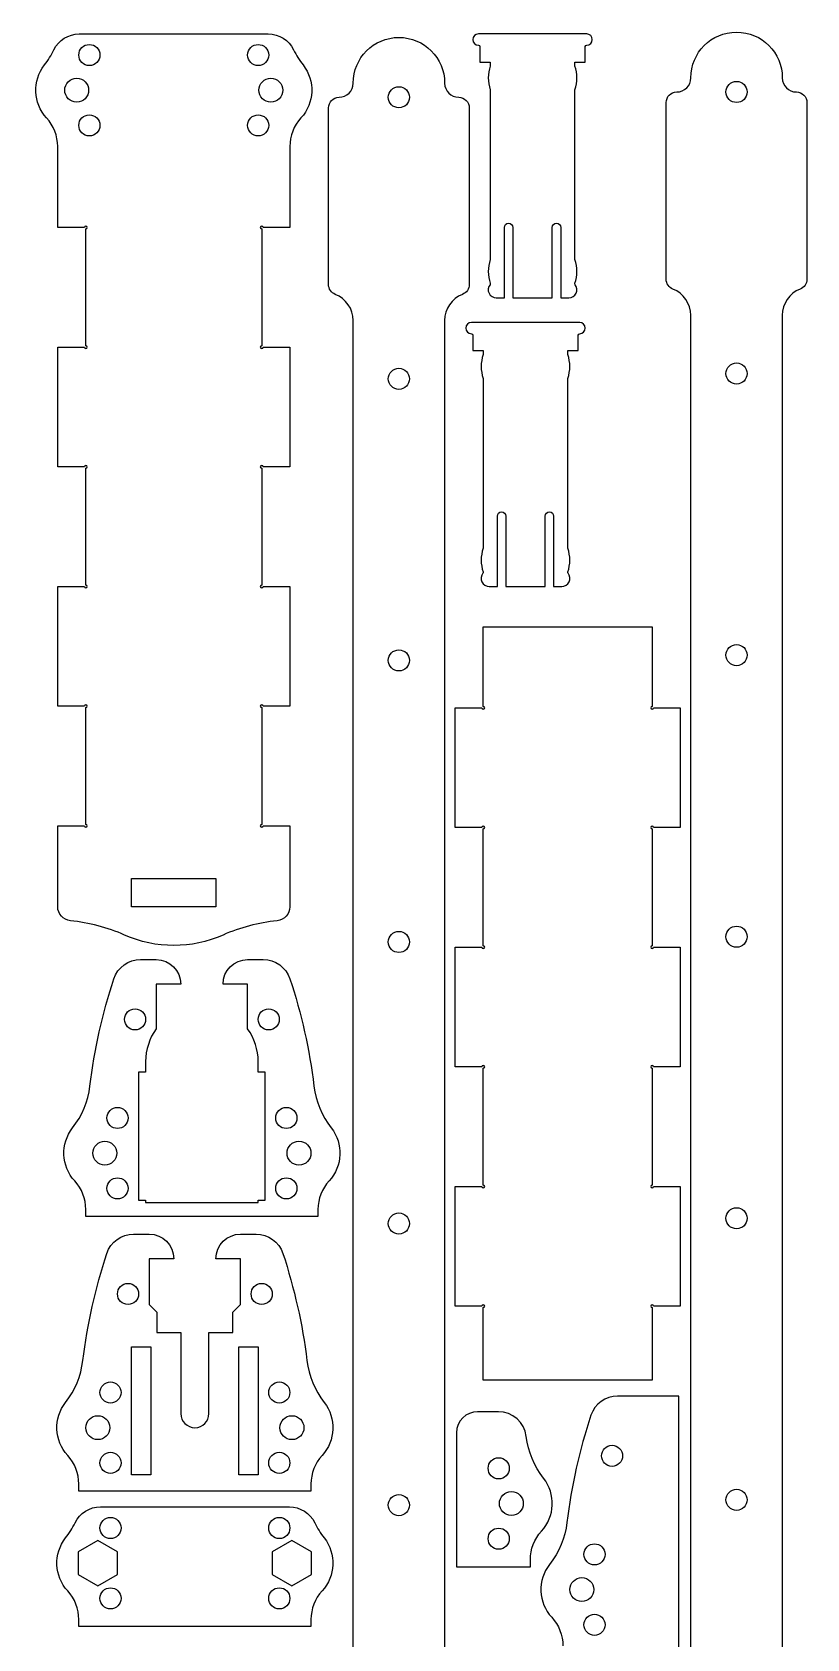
# Model space of a CAD drawing. Header units: millimetres. Extents: x 10 to 130, y 10 to 410.
# Drawn here: x 9.9 to 120, y 181.8 to 410 of the extents above; entities that cross this region are included whole.
import ezdxf

# ---------------------------------------------------------------- set-up
doc = ezdxf.new("R2010")
doc.units = ezdxf.units.MM
doc.layers.add('TechDraw', color=7, linetype='CONTINUOUS')

msp = doc.modelspace()

# ---------------------------------------------------------------- linework, layer by layer
at = {"layer": 'TechDraw', "color": 7}
for p, q in [((16.5633, 409.750001), (43.4367, 409.750001)), ((81, 409.750001), (73.3, 409.750001)), ((88.7, 409.750001), (81, 409.750001)), ((73.5, 407.950001), (73.5, 405.750001)), ((88.5, 405.750001), (88.5, 407.950001)), ((73.5, 405.750001), (75, 405.750001)), ((75, 405.750001), (75, 405.250001)), ((87, 405.250001), (87, 405.750001)), ((87, 405.750001), (88.5, 405.750001)), ((87.01142, 405.183401), (87.01142, 405.183401)), ((55.5, 402.75), (55.5, 402.75)), ((68.5, 402.75), (68.5, 402.75)), ((75, 401.750001), (75, 377.750001)), ((86.99999, 377.750001), (86.99999, 401.750001)), ((87.01141, 401.816601), (87.01141, 401.816601)), ((103.5, 403.5), (103.5, 403.5)), ((116.5, 403.5), (116.5, 403.5)), ((100, 374.897), (100, 400)), ((120, 400), (120, 374.897)), ((52, 374.147), (52, 399.25)), ((72, 399.25), (72, 374.147)), ((13.5, 382.250001), (13.5, 393.750001)), ((46.5, 393.750001), (46.5, 382.250001)), ((17.3, 382.250001), (13.5, 382.250001)), ((17.5, 365.450001), (17.5, 382.050001)), ((42.5, 382.050001), (42.5, 365.450001)), ((46.5, 382.250001), (42.7, 382.250001)), ((77, 372.250001), (77, 382.250001)), ((78.2, 382.250001), (78.2, 372.250001)), ((83.8, 372.250001), (83.8, 382.250001)), ((85, 382.250001), (85, 372.250001)), ((75.85109, 372.250001), (77, 372.250001)), ((78.2, 372.250001), (81, 372.250001)), ((81, 372.250001), (83.8, 372.250001)), ((85, 372.250001), (86.1489, 372.250001)), ((103.5, 177.0633), (103.5, 369.774)), ((116.5, 369.774), (116.5, 177.0633)), ((55.5, 176.3133), (55.5, 369.024)), ((68.5, 369.024), (68.5, 176.3133)), ((80, 368.750001), (72.3, 368.750001)), ((87.7, 368.750001), (80, 368.750001)), ((13.5, 348.250001), (13.5, 365.250001)), ((13.5, 365.250001), (13.7, 365.250001)), ((13.7, 365.250001), (17.3, 365.250001)), ((42.7, 365.250001), (46.3, 365.250001)), ((46.3, 365.250001), (46.5, 365.250001)), ((46.5, 365.250001), (46.5, 348.250001)), ((72.5, 366.950001), (72.5, 364.750001)), ((87.5, 364.750001), (87.5, 366.950001)), ((72.5, 364.750001), (74, 364.750001)), ((74, 364.750001), (74, 364.250001)), ((86, 364.250001), (86, 364.750001)), ((86, 364.750001), (87.5, 364.750001)), ((86.01142, 364.183401), (86.01142, 364.183401)), ((74, 360.750001), (74, 336.750001)), ((85.99999, 336.750001), (85.99999, 360.750001)), ((86.01141, 360.816601), (86.01141, 360.816601)), ((17.3, 348.250001), (13.5, 348.250001)), ((17.5, 331.450001), (17.5, 348.050001)), ((42.5, 348.050001), (42.5, 331.450001)), ((46.5, 348.250001), (42.7, 348.250001)), ((76, 331.250001), (76, 341.250001)), ((77.2, 341.250001), (77.2, 331.250001)), ((82.8, 331.250001), (82.8, 341.250001)), ((84, 341.250001), (84, 331.250001)), ((13.5, 314.25), (13.5, 331.250001)), ((13.5, 331.250001), (13.7, 331.250001)), ((13.7, 331.250001), (17.3, 331.250001)), ((42.7, 331.250001), (46.3, 331.250001)), ((46.3, 331.250001), (46.5, 331.250001)), ((46.5, 331.250001), (46.5, 314.25)), ((74.85109, 331.250001), (76, 331.250001)), ((77.2, 331.250001), (80, 331.250001)), ((80, 331.250001), (82.8, 331.250001)), ((84, 331.250001), (85.1489, 331.250001)), ((74, 314.2), (74, 325.5)), ((74, 325.5), (98, 325.5)), ((98, 325.5), (98, 314.2)), ((17.3, 314.25), (13.5, 314.25)), ((17.5, 297.45), (17.5, 314.05)), ((42.5, 314.05), (42.5, 297.45)), ((46.5, 314.25), (42.7, 314.25)), ((70, 297), (70, 314)), ((70, 314), (70.2, 314)), ((70.2, 314), (73.8, 314)), ((98.2, 314), (101.8, 314)), ((101.8, 314), (102, 314)), ((102, 314), (102, 297)), ((13.5, 285.75), (13.5, 297.25)), ((13.5, 297.25), (13.7, 297.25)), ((13.7, 297.25), (17.3, 297.25)), ((42.7, 297.25), (46.3, 297.25)), ((46.3, 297.25), (46.5, 297.25)), ((46.5, 297.25), (46.5, 285.75)), ((70.2, 297), (70, 297)), ((73.8, 297), (70.2, 297)), ((74, 280.2), (74, 296.8)), ((98, 296.8), (98, 280.2)), ((101.8, 297), (98.2, 297)), ((102, 297), (101.8, 297)), ((24, 285.75), (24, 289.75)), ((24, 289.75), (36, 289.75)), ((36, 289.75), (36, 285.75)), ((36, 285.75), (24, 285.75)), ((70, 263), (70, 280)), ((70, 280), (70.2, 280)), ((70.2, 280), (73.8, 280)), ((98.2, 280), (101.8, 280)), ((101.8, 280), (102, 280)), ((102, 280), (102, 263)), ((25.28735, 278.25), (27.5, 278.25)), ((40.5, 278.25), (42.71265, 278.25)), ((31, 274.75), (27.5, 274.75)), ((27.5, 274.75), (27.5, 268.41369)), ((40.5, 274.75), (37, 274.75)), ((40.5, 268.41369), (40.5, 274.75)), ((26, 263.75), (26, 262.25)), ((42, 262.25), (42, 263.75)), ((70.2, 263), (70, 263)), ((73.8, 263), (70.2, 263)), ((74, 246.2), (74, 262.8)), ((98, 262.8), (98, 246.2)), ((101.8, 263), (98.2, 263)), ((102, 263), (101.8, 263)), ((26, 262.25), (25, 262.25)), ((25, 262.25), (25, 244.05)), ((43, 262.25), (42, 262.25)), ((43, 244.05), (43, 262.25)), ((70, 229), (70, 246)), ((70, 246), (70.2, 246)), ((70.2, 246), (73.8, 246)), ((98.2, 246), (101.8, 246)), ((101.8, 246), (102, 246)), ((102, 246), (102, 229)), ((17.5, 241.75), (17.5, 242.75)), ((25, 244.05), (26, 244.05)), ((26, 244.05), (26, 243.75)), ((26, 243.75), (42, 243.75)), ((42, 243.75), (42, 244.05)), ((42, 244.05), (43, 244.05)), ((50.5, 242.75), (50.5, 241.75)), ((50.5, 241.75), (17.5, 241.75)), ((24.28735, 239.25), (26.5, 239.25)), ((39.5, 239.25), (41.71265, 239.25)), ((30, 235.75), (26.5, 235.75)), ((26.5, 235.75), (26.5, 229.25)), ((39.5, 235.75), (36, 235.75)), ((39.5, 229.25), (39.5, 235.75)), ((26.5, 229.25), (27.6, 228.15)), ((38.4, 228.15), (39.5, 229.25)), ((70.2, 229), (70, 229)), ((73.8, 229), (70.2, 229)), ((74, 218.5), (74, 228.8)), ((98, 228.8), (98, 218.5)), ((101.8, 229), (98.2, 229)), ((102, 229), (101.8, 229)), ((27.6, 228.15), (27.6, 225.25)), ((38.4, 225.25), (38.4, 228.15)), ((27.6, 225.25), (31, 225.25)), ((31, 225.25), (31, 213.75)), ((35, 213.75), (35, 225.25)), ((35, 225.25), (38.4, 225.25)), ((24, 205.05), (24, 223.25)), ((24, 223.25), (26.75, 223.25)), ((26.75, 223.25), (26.75, 205.05)), ((39.25, 205.05), (39.25, 223.25)), ((39.25, 223.25), (42, 223.25)), ((42, 223.25), (42, 205.05)), ((98, 218.5), (74, 218.5)), ((101.80953, 216.25), (93.09688, 216.25)), ((101.80953, 179.75), (101.80953, 216.25)), ((76.141489, 214.0229), (73.19047, 214.0229)), ((70.19047, 211.02293), (70.19047, 191.9771)), ((16.5, 202.75), (16.5, 203.75)), ((26.75, 205.05), (24, 205.05)), ((42, 205.05), (39.25, 205.05)), ((49.5, 203.75), (49.5, 202.75)), ((49.5, 202.75), (16.5, 202.75)), ((19.5633, 200.5), (46.4367, 200.5)), ((19.2, 195.73316), (16.4, 194.11658)), ((16.4, 194.11658), (16.4, 190.88342)), ((22, 194.11658), (19.2, 195.73316)), ((22, 190.88342), (22, 194.11658)), ((46.8, 195.73316), (44, 194.11658)), ((44, 194.11658), (44, 190.88342)), ((49.6, 194.11658), (46.8, 195.73316)), ((49.6, 190.88342), (49.6, 194.11658)), ((70.19047, 191.9771), (80.69047, 191.9771)), ((80.69047, 191.9771), (80.69047, 192.9771)), ((16.4, 190.88342), (19.2, 189.26684)), ((19.2, 189.26684), (22, 190.88342)), ((44, 190.88342), (46.8, 189.26684)), ((46.8, 189.26684), (49.6, 190.88342)), ((16.5, 183.5), (16.5, 184.5)), ((49.5, 183.5), (16.5, 183.5)), ((49.5, 184.5), (49.5, 183.5))]:
    msp.add_line(p, q, dxfattribs=at)
for points in [[(12.964, 407.495201), (13.6327, 408.874301), (15.0306, 409.750001), (16.5633, 409.750001)], [(43.4367, 409.750001), (44.9694, 409.750001), (46.3673, 408.874301), (47.036, 407.495201)], [(55.5, 402.75), (55.49999, 406.34), (58.41014, 409.25), (62, 409.25)], [(62, 409.25), (65.58986, 409.25), (68.50001, 406.34), (68.5, 402.75)], [(73.3, 409.750001), (72.85817, 409.750001), (72.5, 409.391801), (72.5, 408.950001)], [(72.5, 408.950001), (72.5, 408.508201), (72.85817, 408.150001), (73.3, 408.150001)], [(89.5, 408.950001), (89.5, 409.391801), (89.14183, 409.750001), (88.7, 409.750001)], [(88.7, 408.150001), (89.14183, 408.150001), (89.5, 408.508201), (89.5, 408.950001)], [(103.5, 403.5), (103.49999, 407.09), (106.41014, 410), (110, 410)], [(110, 410), (113.58986, 410), (116.50001, 407.09), (116.5, 403.5)], [(11.6171, 405.335901), (12.1414, 406.005901), (12.5929, 406.729701), (12.964, 407.495201)], [(16.5, 406.750001), (16.5, 407.578401), (17.1716, 408.250001), (18, 408.250001)], [(18, 405.250001), (17.1716, 405.250001), (16.5, 405.921601), (16.5, 406.750001)], [(18, 408.250001), (18.8284, 408.250001), (19.5, 407.578401), (19.5, 406.750001)], [(19.5, 406.750001), (19.5, 405.921601), (18.8284, 405.250001), (18, 405.250001)], [(40.5, 406.750001), (40.5, 407.578401), (41.1716, 408.250001), (42, 408.250001)], [(42, 405.250001), (41.1716, 405.250001), (40.5, 405.921601), (40.5, 406.750001)], [(42, 408.250001), (42.8284, 408.250001), (43.5, 407.578401), (43.5, 406.750001)], [(43.5, 406.750001), (43.5, 405.921601), (42.8284, 405.250001), (42, 405.250001)], [(47.036, 407.495201), (47.4071, 406.729701), (47.8586, 406.005901), (48.3829, 405.335901)], [(73.3, 408.150001), (73.41046, 408.150001), (73.5, 408.060501), (73.5, 407.950001)], [(88.5, 407.950001), (88.5, 408.060501), (88.58954, 408.150001), (88.7, 408.150001)], [(11.9166, 397.811201), (9.9885, 399.908101), (9.8617, 403.092501), (11.6171, 405.335901)], [(48.3829, 405.335901), (50.1383, 403.092501), (50.0115, 399.908101), (48.0834, 397.811201)], [(74.98858, 405.183401), (74.60381, 404.094101), (74.60381, 402.905901), (74.98858, 401.816601)], [(75, 405.250001), (75, 405.227301), (74.99614, 405.204801), (74.98858, 405.183401)], [(87.01142, 405.183401), (87.00386, 405.204801), (87, 405.227301), (87, 405.250001)], [(87.01141, 401.816601), (87.39619, 402.905901), (87.39619, 404.094101), (87.01142, 405.183401)], [(14.5, 401.750001), (14.5, 402.688901), (15.2611, 403.450001), (16.2, 403.450001)], [(16.2, 400.050001), (15.2611, 400.050001), (14.5, 400.811101), (14.5, 401.750001)], [(16.2, 403.450001), (17.1389, 403.450001), (17.9, 402.688901), (17.9, 401.750001)], [(17.9, 401.750001), (17.9, 400.811101), (17.1389, 400.050001), (16.2, 400.050001)], [(42.1, 401.750001), (42.1, 402.688901), (42.8611, 403.450001), (43.8, 403.450001)], [(43.8, 400.050001), (42.8611, 400.050001), (42.1, 400.811101), (42.1, 401.750001)], [(43.8, 403.450001), (44.7389, 403.450001), (45.5, 402.688901), (45.5, 401.750001)], [(45.5, 401.750001), (45.5, 400.811101), (44.7389, 400.050001), (43.8, 400.050001)], [(53.5, 400.75), (54.60457, 400.75), (55.5, 401.645), (55.5, 402.75)], [(60.5, 400.75), (60.5, 401.578), (61.171573, 402.25), (62, 402.25)], [(62, 402.25), (62.828427, 402.25), (63.5, 401.578), (63.5, 400.75)], [(68.5, 402.75), (68.5, 401.645), (69.39543, 400.75), (70.5, 400.75)], [(74.98858, 401.816601), (74.99614, 401.795201), (75, 401.772701), (75, 401.750001)], [(86.99999, 401.750001), (86.99999, 401.772701), (87.00385, 401.795201), (87.01141, 401.816601)], [(101.5, 401.5), (102.60457, 401.5), (103.5, 402.395), (103.5, 403.5)], [(108.5, 401.5), (108.5, 402.328), (109.17157, 403), (110, 403)], [(110, 403), (110.82843, 403), (111.5, 402.328), (111.5, 401.5)], [(116.5, 403.5), (116.5, 402.395), (117.39543, 401.5), (118.5, 401.5)], [(52, 399.25), (52, 400.078), (52.67157, 400.75), (53.5, 400.75)], [(62, 399.25), (61.171573, 399.25), (60.5, 399.922), (60.5, 400.75)], [(63.5, 400.75), (63.5, 399.922), (62.828427, 399.25), (62, 399.25)], [(70.5, 400.75), (71.32843, 400.75), (72, 400.078), (72, 399.25)], [(100, 400), (100, 400.828), (100.67157, 401.5), (101.5, 401.5)], [(110, 400), (109.17157, 400), (108.5, 400.672), (108.5, 401.5)], [(111.5, 401.5), (111.5, 400.672), (110.82843, 400), (110, 400)], [(118.5, 401.5), (119.32843, 401.5), (120, 400.828), (120, 400)], [(13.5, 393.750001), (13.5, 395.254401), (12.9349, 396.703901), (11.9166, 397.811201)], [(16.5, 396.750001), (16.5, 397.578401), (17.1716, 398.250001), (18, 398.250001)], [(18, 398.250001), (18.8284, 398.250001), (19.5, 397.578401), (19.5, 396.750001)], [(40.5, 396.750001), (40.5, 397.578401), (41.1716, 398.250001), (42, 398.250001)], [(42, 398.250001), (42.8284, 398.250001), (43.5, 397.578401), (43.5, 396.750001)], [(48.0834, 397.811201), (47.0651, 396.703901), (46.5, 395.254401), (46.5, 393.750001)], [(18, 395.250001), (17.1716, 395.250001), (16.5, 395.921601), (16.5, 396.750001)], [(19.5, 396.750001), (19.5, 395.921601), (18.8284, 395.250001), (18, 395.250001)], [(42, 395.250001), (41.1716, 395.250001), (40.5, 395.921601), (40.5, 396.750001)], [(43.5, 396.750001), (43.5, 395.921601), (42.8284, 395.250001), (42, 395.250001)], [(17.5, 382.450001), (17.3895, 382.450001), (17.3, 382.360501), (17.3, 382.250001)], [(17.7, 382.250001), (17.7, 382.360501), (17.6105, 382.450001), (17.5, 382.450001)], [(17.5, 382.050001), (17.6105, 382.050001), (17.7, 382.139501), (17.7, 382.250001)], [(42.5, 382.450001), (42.3895, 382.450001), (42.3, 382.360501), (42.3, 382.250001)], [(42.3, 382.250001), (42.3, 382.139501), (42.3895, 382.050001), (42.5, 382.050001)], [(42.7, 382.250001), (42.7, 382.360501), (42.6105, 382.450001), (42.5, 382.450001)], [(77, 382.250001), (77, 382.581371), (77.26863, 382.850001), (77.6, 382.850001)], [(77.6, 382.850001), (77.93137, 382.850001), (78.2, 382.581371), (78.2, 382.250001)], [(83.8, 382.250001), (83.8, 382.581371), (84.06863, 382.850001), (84.4, 382.850001)], [(84.4, 382.850001), (84.73137, 382.850001), (85, 382.581371), (85, 382.250001)], [(74.98858, 377.683401), (74.60381, 376.594101), (74.60381, 375.405901), (74.98858, 374.316601)], [(75, 377.750001), (75, 377.727301), (74.99614, 377.704801), (74.98858, 377.683401)], [(87.01141, 377.683401), (87.00385, 377.704801), (86.99999, 377.727301), (86.99999, 377.750001)], [(87.01141, 374.316601), (87.39618, 375.405901), (87.39618, 376.594101), (87.01141, 377.683401)], [(100.95455, 373.5), (100.37893, 373.725), (100, 374.279), (100, 374.897)], [(120, 374.897), (120, 374.279), (119.62107, 373.725), (119.04545, 373.5)], [(52.95455, 372.75), (52.37893, 372.975), (52, 373.529), (52, 374.147)], [(55.5, 369.024), (55.5, 370.672), (54.48953, 372.151), (52.95455, 372.75)], [(71.04545, 372.75), (69.51047, 372.151), (68.5, 370.672), (68.5, 369.024)], [(72, 374.147), (72, 373.529), (71.62107, 372.975), (71.04545, 372.75)], [(74.95559, 374.124301), (74.67696, 373.779401), (74.62128, 373.305001), (74.81245, 372.904901)], [(74.81245, 372.904901), (75.00362, 372.504701), (75.40764, 372.250001), (75.85109, 372.250001)], [(75, 374.250001), (75, 374.204301), (74.98433, 374.159901), (74.95559, 374.124301)], [(74.98858, 374.316601), (74.99614, 374.295201), (75, 374.272701), (75, 374.250001)], [(86.1489, 372.250001), (86.59235, 372.250001), (86.99637, 372.504701), (87.18754, 372.904901)], [(86.99999, 374.250001), (86.99999, 374.272701), (87.00385, 374.295201), (87.01141, 374.316601)], [(87.0444, 374.124301), (87.01566, 374.159901), (86.99999, 374.204301), (86.99999, 374.250001)], [(87.18754, 372.904901), (87.37871, 373.305001), (87.32303, 373.779401), (87.0444, 374.124301)], [(103.5, 369.774), (103.5, 371.422), (102.48953, 372.901), (100.95455, 373.5)], [(119.04545, 373.5), (117.51047, 372.901), (116.5, 371.422), (116.5, 369.774)], [(72.3, 368.750001), (71.85817, 368.750001), (71.5, 368.391801), (71.5, 367.950001)], [(71.5, 367.950001), (71.5, 367.508201), (71.85817, 367.150001), (72.3, 367.150001)], [(88.5, 367.950001), (88.5, 368.391801), (88.14183, 368.750001), (87.7, 368.750001)], [(87.7, 367.150001), (88.14183, 367.150001), (88.5, 367.508201), (88.5, 367.950001)], [(17.3, 365.250001), (17.3, 365.139501), (17.3895, 365.050001), (17.5, 365.050001)], [(17.7, 365.250001), (17.7, 365.360501), (17.6105, 365.450001), (17.5, 365.450001)], [(17.5, 365.050001), (17.6105, 365.050001), (17.7, 365.139501), (17.7, 365.250001)], [(42.5, 365.450001), (42.3895, 365.450001), (42.3, 365.360501), (42.3, 365.250001)], [(42.3, 365.250001), (42.3, 365.139501), (42.3895, 365.050001), (42.5, 365.050001)], [(42.5, 365.050001), (42.6105, 365.050001), (42.7, 365.139501), (42.7, 365.250001)], [(72.3, 367.150001), (72.41046, 367.150001), (72.5, 367.060501), (72.5, 366.950001)], [(87.5, 366.950001), (87.5, 367.060501), (87.58954, 367.150001), (87.7, 367.150001)], [(73.98858, 364.183401), (73.60381, 363.094101), (73.60381, 361.905901), (73.98858, 360.816601)], [(74, 364.250001), (74, 364.227301), (73.99614, 364.204801), (73.98858, 364.183401)], [(86.01142, 364.183401), (86.00386, 364.204801), (86, 364.227301), (86, 364.250001)], [(86.01141, 360.816601), (86.39619, 361.905901), (86.39619, 363.094101), (86.01142, 364.183401)], [(108.5, 361.5), (108.5, 362.328), (109.17157, 363), (110, 363)], [(110, 363), (110.82843, 363), (111.5, 362.328), (111.5, 361.5)], [(60.5, 360.75), (60.5, 361.578), (61.171573, 362.25), (62, 362.25)], [(62, 359.25), (61.171573, 359.25), (60.5, 359.922), (60.5, 360.75)], [(62, 362.25), (62.828427, 362.25), (63.5, 361.578), (63.5, 360.75)], [(63.5, 360.75), (63.5, 359.922), (62.828427, 359.25), (62, 359.25)], [(73.98858, 360.816601), (73.99614, 360.795201), (74, 360.772701), (74, 360.750001)], [(85.99999, 360.750001), (85.99999, 360.772701), (86.00385, 360.795201), (86.01141, 360.816601)], [(110, 360), (109.17157, 360), (108.5, 360.672), (108.5, 361.5)], [(111.5, 361.5), (111.5, 360.672), (110.82843, 360), (110, 360)], [(17.5, 348.450001), (17.3895, 348.450001), (17.3, 348.360461), (17.3, 348.250001)], [(17.7, 348.250001), (17.7, 348.360461), (17.6105, 348.450001), (17.5, 348.450001)], [(17.5, 348.050001), (17.6105, 348.050001), (17.7, 348.139541), (17.7, 348.250001)], [(42.5, 348.450001), (42.3895, 348.450001), (42.3, 348.360461), (42.3, 348.250001)], [(42.3, 348.250001), (42.3, 348.139541), (42.3895, 348.050001), (42.5, 348.050001)], [(42.7, 348.250001), (42.7, 348.360461), (42.6105, 348.450001), (42.5, 348.450001)], [(76, 341.250001), (76, 341.581371), (76.26863, 341.850001), (76.6, 341.850001)], [(76.6, 341.850001), (76.93137, 341.850001), (77.2, 341.581371), (77.2, 341.250001)], [(82.8, 341.250001), (82.8, 341.581371), (83.06863, 341.850001), (83.4, 341.850001)], [(83.4, 341.850001), (83.73137, 341.850001), (84, 341.581371), (84, 341.250001)], [(73.98858, 336.683401), (73.60381, 335.594101), (73.60381, 334.405901), (73.98858, 333.316601)], [(74, 336.750001), (74, 336.727301), (73.99614, 336.704801), (73.98858, 336.683401)], [(86.01141, 336.683401), (86.00385, 336.704801), (85.99999, 336.727301), (85.99999, 336.750001)], [(86.01141, 333.316601), (86.39618, 334.405901), (86.39618, 335.594101), (86.01141, 336.683401)], [(74, 333.250001), (74, 333.204301), (73.98433, 333.159901), (73.95559, 333.124301)], [(73.98858, 333.316601), (73.99614, 333.295201), (74, 333.272701), (74, 333.250001)], [(85.99999, 333.250001), (85.99999, 333.272701), (86.00385, 333.295201), (86.01141, 333.316601)], [(86.0444, 333.124301), (86.01566, 333.159901), (85.99999, 333.204301), (85.99999, 333.250001)], [(17.3, 331.250001), (17.3, 331.139501), (17.3895, 331.050001), (17.5, 331.050001)], [(17.7, 331.250001), (17.7, 331.360501), (17.6105, 331.450001), (17.5, 331.450001)], [(17.5, 331.050001), (17.6105, 331.050001), (17.7, 331.139501), (17.7, 331.250001)], [(42.5, 331.450001), (42.3895, 331.450001), (42.3, 331.360501), (42.3, 331.250001)], [(42.3, 331.250001), (42.3, 331.139501), (42.3895, 331.050001), (42.5, 331.050001)], [(42.5, 331.050001), (42.6105, 331.050001), (42.7, 331.139501), (42.7, 331.250001)], [(73.95559, 333.124301), (73.67696, 332.779401), (73.62128, 332.305001), (73.81245, 331.904901)], [(73.81245, 331.904901), (74.00362, 331.504701), (74.40764, 331.250001), (74.85109, 331.250001)], [(85.1489, 331.250001), (85.59235, 331.250001), (85.99637, 331.504701), (86.18754, 331.904901)], [(86.18754, 331.904901), (86.37871, 332.305001), (86.32303, 332.779401), (86.0444, 333.124301)], [(60.5, 320.75), (60.5, 321.578), (61.171573, 322.25), (62, 322.25)], [(62, 322.25), (62.828427, 322.25), (63.5, 321.578), (63.5, 320.75)], [(108.5, 321.5), (108.5, 322.328), (109.17157, 323), (110, 323)], [(110, 323), (110.82843, 323), (111.5, 322.328), (111.5, 321.5)], [(62, 319.25), (61.171573, 319.25), (60.5, 319.922), (60.5, 320.75)], [(63.5, 320.75), (63.5, 319.922), (62.828427, 319.25), (62, 319.25)], [(110, 320), (109.17157, 320), (108.5, 320.672), (108.5, 321.5)], [(111.5, 321.5), (111.5, 320.672), (110.82843, 320), (110, 320)], [(17.5, 314.45), (17.3895, 314.45), (17.3, 314.3605), (17.3, 314.25)], [(17.7, 314.25), (17.7, 314.3605), (17.6105, 314.45), (17.5, 314.45)], [(17.5, 314.05), (17.6105, 314.05), (17.7, 314.1395), (17.7, 314.25)], [(42.5, 314.45), (42.3895, 314.45), (42.3, 314.3605), (42.3, 314.25)], [(42.3, 314.25), (42.3, 314.1395), (42.3895, 314.05), (42.5, 314.05)], [(42.7, 314.25), (42.7, 314.3605), (42.6105, 314.45), (42.5, 314.45)], [(73.8, 314), (73.8, 313.8895), (73.8895, 313.8), (74, 313.8)], [(74.2, 314), (74.2, 314.1105), (74.1105, 314.2), (74, 314.2)], [(74, 313.8), (74.1105, 313.8), (74.2, 313.8895), (74.2, 314)], [(98, 314.2), (97.8895, 314.2), (97.8, 314.1105), (97.8, 314)], [(97.8, 314), (97.8, 313.8895), (97.8895, 313.8), (98, 313.8)], [(98, 313.8), (98.1105, 313.8), (98.2, 313.8895), (98.2, 314)], [(17.3, 297.25), (17.3, 297.1395), (17.3895, 297.05), (17.5, 297.05)], [(17.7, 297.25), (17.7, 297.3605), (17.6105, 297.45), (17.5, 297.45)], [(17.5, 297.05), (17.6105, 297.05), (17.7, 297.1395), (17.7, 297.25)], [(42.5, 297.45), (42.3895, 297.45), (42.3, 297.3605), (42.3, 297.25)], [(42.3, 297.25), (42.3, 297.1395), (42.3895, 297.05), (42.5, 297.05)], [(42.5, 297.05), (42.6105, 297.05), (42.7, 297.1395), (42.7, 297.25)], [(74, 297.2), (73.8895, 297.2), (73.8, 297.1105), (73.8, 297)], [(74.2, 297), (74.2, 297.1105), (74.1105, 297.2), (74, 297.2)], [(74, 296.8), (74.1105, 296.8), (74.2, 296.8895), (74.2, 297)], [(98, 297.2), (97.8895, 297.2), (97.8, 297.1105), (97.8, 297)], [(97.8, 297), (97.8, 296.8895), (97.8895, 296.8), (98, 296.8)], [(98.2, 297), (98.2, 297.1105), (98.1105, 297.2), (98, 297.2)], [(15.3048, 283.7595), (14.2808, 283.86), (13.5, 284.721), (13.5, 285.75)], [(46.5, 285.75), (46.5, 284.721), (45.7192, 283.86), (44.6952, 283.7595)], [(23, 281.7325), (20.55963, 282.8147), (17.9617, 283.499), (15.3048, 283.7595)], [(44.6952, 283.7595), (42.0383, 283.499), (39.44037, 282.8147), (37, 281.7325)], [(37, 281.7325), (32.54265, 279.7558), (27.45735, 279.7558), (23, 281.7325)], [(60.5, 280.75), (60.5, 281.5784), (61.171573, 282.25), (62, 282.25)], [(62, 279.25), (61.171573, 279.25), (60.5, 279.9216), (60.5, 280.75)], [(62, 282.25), (62.828427, 282.25), (63.5, 281.5784), (63.5, 280.75)], [(63.5, 280.75), (63.5, 279.9216), (62.828427, 279.25), (62, 279.25)], [(108.5, 281.5), (108.5, 282.3284), (109.17157, 283), (110, 283)], [(110, 280), (109.17157, 280), (108.5, 280.6716), (108.5, 281.5)], [(110, 283), (110.82843, 283), (111.5, 282.3284), (111.5, 281.5)], [(111.5, 281.5), (111.5, 280.6716), (110.82843, 280), (110, 280)], [(73.8, 280), (73.8, 279.88954), (73.8895, 279.8), (74, 279.8)], [(74.2, 280), (74.2, 280.11046), (74.1105, 280.2), (74, 280.2)], [(74, 279.8), (74.1105, 279.8), (74.2, 279.88954), (74.2, 280)], [(98, 280.2), (97.8895, 280.2), (97.8, 280.11046), (97.8, 280)], [(97.8, 280), (97.8, 279.88954), (97.8895, 279.8), (98, 279.8)], [(98, 279.8), (98.1105, 279.8), (98.2, 279.88954), (98.2, 280)], [(21.4899, 275.5067), (22.0318, 277.1443), (23.5624, 278.25), (25.28735, 278.25)], [(27.5, 278.25), (29.433, 278.25), (31, 276.683), (31, 274.75)], [(37, 274.75), (37, 276.683), (38.567, 278.25), (40.5, 278.25)], [(42.71265, 278.25), (44.4376, 278.25), (45.9682, 277.1443), (46.5101, 275.5067)], [(18.0783, 260.27957), (18.7089, 265.45564), (19.8517, 270.5563), (21.4899, 275.5067)], [(46.5101, 275.5067), (48.1483, 270.5563), (49.2911, 265.45564), (49.9217, 260.27957)], [(23, 269.75), (23, 270.5784), (23.6716, 271.25), (24.5, 271.25)], [(24.5, 268.25), (23.6716, 268.25), (23, 268.92157), (23, 269.75)], [(24.5, 271.25), (25.32843, 271.25), (26, 270.5784), (26, 269.75)], [(26, 269.75), (26, 268.92157), (25.32843, 268.25), (24.5, 268.25)], [(42, 269.75), (42, 270.5784), (42.67157, 271.25), (43.5, 271.25)], [(43.5, 268.25), (42.67157, 268.25), (42, 268.92157), (42, 269.75)], [(43.5, 271.25), (44.3284, 271.25), (45, 270.5784), (45, 269.75)], [(45, 269.75), (45, 268.92157), (44.3284, 268.25), (43.5, 268.25)], [(27.5, 268.41369), (26.52461, 267.05424), (26, 265.42317), (26, 263.75)], [(42, 263.75), (42, 265.42317), (41.47539, 267.05424), (40.5, 268.41369)], [(74, 263.2), (73.8895, 263.2), (73.8, 263.11046), (73.8, 263)], [(74.2, 263), (74.2, 263.11046), (74.1105, 263.2), (74, 263.2)], [(74, 262.8), (74.1105, 262.8), (74.2, 262.88954), (74.2, 263)], [(98, 263.2), (97.8895, 263.2), (97.8, 263.11046), (97.8, 263)], [(97.8, 263), (97.8, 262.88954), (97.8895, 262.8), (98, 262.8)], [(98.2, 263), (98.2, 263.11046), (98.1105, 263.2), (98, 263.2)], [(15.6171, 254.33591), (16.9632, 256.0562), (17.8142, 258.11127), (18.0783, 260.27957)], [(49.9217, 260.27957), (50.1858, 258.11127), (51.0368, 256.0562), (52.3829, 254.33591)], [(20.5, 255.75), (20.5, 256.57843), (21.1716, 257.25), (22, 257.25)], [(22, 254.25), (21.1716, 254.25), (20.5, 254.92157), (20.5, 255.75)], [(22, 257.25), (22.8284, 257.25), (23.5, 256.57843), (23.5, 255.75)], [(23.5, 255.75), (23.5, 254.92157), (22.8284, 254.25), (22, 254.25)], [(44.5, 255.75), (44.5, 256.57843), (45.1716, 257.25), (46, 257.25)], [(46, 254.25), (45.1716, 254.25), (44.5, 254.92157), (44.5, 255.75)], [(46, 257.25), (46.8284, 257.25), (47.5, 256.57843), (47.5, 255.75)], [(47.5, 255.75), (47.5, 254.92157), (46.8284, 254.25), (46, 254.25)], [(15.9166, 246.8112), (13.9885, 248.9081), (13.8617, 252.09249), (15.6171, 254.33591)], [(52.3829, 254.33591), (54.1383, 252.09249), (54.0115, 248.9081), (52.0834, 246.8112)], [(18.5, 250.75), (18.5, 251.68888), (19.2611, 252.45), (20.2, 252.45)], [(20.2, 252.45), (21.1389, 252.45), (21.9, 251.68888), (21.9, 250.75)], [(46.1, 250.75), (46.1, 251.68888), (46.8611, 252.45), (47.8, 252.45)], [(47.8, 252.45), (48.7389, 252.45), (49.5, 251.68888), (49.5, 250.75)], [(20.2, 249.05), (19.2611, 249.05), (18.5, 249.8111), (18.5, 250.75)], [(21.9, 250.75), (21.9, 249.8111), (21.1389, 249.05), (20.2, 249.05)], [(47.8, 249.05), (46.8611, 249.05), (46.1, 249.8111), (46.1, 250.75)], [(49.5, 250.75), (49.5, 249.8111), (48.7389, 249.05), (47.8, 249.05)], [(17.5, 242.75), (17.5, 244.2544), (16.9349, 245.7039), (15.9166, 246.8112)], [(20.5, 245.75), (20.5, 246.5784), (21.1716, 247.25), (22, 247.25)], [(22, 247.25), (22.8284, 247.25), (23.5, 246.5784), (23.5, 245.75)], [(44.5, 245.75), (44.5, 246.5784), (45.1716, 247.25), (46, 247.25)], [(46, 247.25), (46.8284, 247.25), (47.5, 246.5784), (47.5, 245.75)], [(52.0834, 246.8112), (51.0651, 245.7039), (50.5, 244.2544), (50.5, 242.75)], [(22, 244.25), (21.1716, 244.25), (20.5, 244.9216), (20.5, 245.75)], [(23.5, 245.75), (23.5, 244.9216), (22.8284, 244.25), (22, 244.25)], [(46, 244.25), (45.1716, 244.25), (44.5, 244.9216), (44.5, 245.75)], [(47.5, 245.75), (47.5, 244.9216), (46.8284, 244.25), (46, 244.25)], [(73.8, 246), (73.8, 245.8895), (73.8895, 245.8), (74, 245.8)], [(74.2, 246), (74.2, 246.1105), (74.1105, 246.2), (74, 246.2)], [(74, 245.8), (74.1105, 245.8), (74.2, 245.8895), (74.2, 246)], [(98, 246.2), (97.8895, 246.2), (97.8, 246.1105), (97.8, 246)], [(97.8, 246), (97.8, 245.8895), (97.8895, 245.8), (98, 245.8)], [(98, 245.8), (98.1105, 245.8), (98.2, 245.8895), (98.2, 246)], [(60.5, 240.75), (60.5, 241.5784), (61.171573, 242.25), (62, 242.25)], [(62, 242.25), (62.828427, 242.25), (63.5, 241.5784), (63.5, 240.75)], [(108.5, 241.5), (108.5, 242.3284), (109.17157, 243), (110, 243)], [(110, 243), (110.82843, 243), (111.5, 242.3284), (111.5, 241.5)], [(62, 239.25), (61.171573, 239.25), (60.5, 239.9216), (60.5, 240.75)], [(63.5, 240.75), (63.5, 239.9216), (62.828427, 239.25), (62, 239.25)], [(110, 240), (109.17157, 240), (108.5, 240.6716), (108.5, 241.5)], [(111.5, 241.5), (111.5, 240.6716), (110.82843, 240), (110, 240)], [(20.4899, 236.5067), (21.0318, 238.1443), (22.5624, 239.25), (24.28735, 239.25)], [(26.5, 239.25), (28.433, 239.25), (30, 237.683), (30, 235.75)], [(36, 235.75), (36, 237.683), (37.567, 239.25), (39.5, 239.25)], [(41.71265, 239.25), (43.4376, 239.25), (44.9682, 238.1443), (45.5101, 236.5067)], [(17.0783, 221.27957), (17.7089, 226.45564), (18.8517, 231.5563), (20.4899, 236.5067)], [(45.5101, 236.5067), (47.1483, 231.5563), (48.2911, 226.45564), (48.9217, 221.27957)], [(22, 230.75), (22, 231.5784), (22.6716, 232.25), (23.5, 232.25)], [(23.5, 229.25), (22.6716, 229.25), (22, 229.92157), (22, 230.75)], [(23.5, 232.25), (24.32843, 232.25), (25, 231.5784), (25, 230.75)], [(25, 230.75), (25, 229.92157), (24.32843, 229.25), (23.5, 229.25)], [(41, 230.75), (41, 231.5784), (41.67157, 232.25), (42.5, 232.25)], [(42.5, 229.25), (41.67157, 229.25), (41, 229.92157), (41, 230.75)], [(42.5, 232.25), (43.3284, 232.25), (44, 231.5784), (44, 230.75)], [(44, 230.75), (44, 229.92157), (43.3284, 229.25), (42.5, 229.25)], [(74, 229.2), (73.8895, 229.2), (73.8, 229.1105), (73.8, 229)], [(74.2, 229), (74.2, 229.1105), (74.1105, 229.2), (74, 229.2)], [(74, 228.8), (74.1105, 228.8), (74.2, 228.8895), (74.2, 229)], [(98, 229.2), (97.8895, 229.2), (97.8, 229.1105), (97.8, 229)], [(97.8, 229), (97.8, 228.8895), (97.8895, 228.8), (98, 228.8)], [(98.2, 229), (98.2, 229.1105), (98.1105, 229.2), (98, 229.2)], [(14.6171, 215.33591), (15.9632, 217.0562), (16.8142, 219.11127), (17.0783, 221.27957)], [(48.9217, 221.27957), (49.1858, 219.11127), (50.0368, 217.0562), (51.3829, 215.33591)], [(19.5, 216.75), (19.5, 217.57843), (20.1716, 218.25), (21, 218.25)], [(21, 218.25), (21.8284, 218.25), (22.5, 217.57843), (22.5, 216.75)], [(43.5, 216.75), (43.5, 217.57843), (44.1716, 218.25), (45, 218.25)], [(45, 218.25), (45.8284, 218.25), (46.5, 217.57843), (46.5, 216.75)], [(14.9166, 207.8112), (12.9885, 209.9081), (12.8617, 213.09249), (14.6171, 215.33591)], [(21, 215.25), (20.1716, 215.25), (19.5, 215.92157), (19.5, 216.75)], [(22.5, 216.75), (22.5, 215.92157), (21.8284, 215.25), (21, 215.25)], [(45, 215.25), (44.1716, 215.25), (43.5, 215.92157), (43.5, 216.75)], [(46.5, 216.75), (46.5, 215.92157), (45.8284, 215.25), (45, 215.25)], [(51.3829, 215.33591), (53.1383, 213.09249), (53.0115, 209.9081), (51.0834, 207.8112)], [(93.09688, 216.25), (91.37196, 216.25), (89.84132, 215.1443), (89.29941, 213.5067)], [(17.5, 211.75), (17.5, 212.68888), (18.2611, 213.45), (19.2, 213.45)], [(19.2, 213.45), (20.1389, 213.45), (20.9, 212.68888), (20.9, 211.75)], [(31, 213.75), (31, 212.64543), (31.89543, 211.75), (33, 211.75)], [(33, 211.75), (34.10457, 211.75), (35, 212.64543), (35, 213.75)], [(45.1, 211.75), (45.1, 212.68888), (45.8611, 213.45), (46.8, 213.45)], [(46.8, 213.45), (47.7389, 213.45), (48.5, 212.68888), (48.5, 211.75)], [(73.19047, 214.0229), (71.53362, 214.0229), (70.19047, 212.67979), (70.19047, 211.02293)], [(80.11213, 210.50666), (79.8676, 212.51388), (78.16355, 214.0229), (76.141489, 214.0229)], [(89.29941, 213.5067), (87.66123, 208.5563), (86.51845, 203.45564), (85.88786, 198.27957)], [(19.2, 210.05), (18.2611, 210.05), (17.5, 210.8111), (17.5, 211.75)], [(20.9, 211.75), (20.9, 210.8111), (20.1389, 210.05), (19.2, 210.05)], [(46.8, 210.05), (45.8611, 210.05), (45.1, 210.8111), (45.1, 211.75)], [(48.5, 211.75), (48.5, 210.8111), (47.7389, 210.05), (46.8, 210.05)], [(82.57333, 204.56298), (81.22727, 206.28327), (80.37629, 208.33834), (80.11214, 210.50663)], [(16.5, 203.75), (16.5, 205.2544), (15.9349, 206.7039), (14.9166, 207.8112)], [(19.5, 206.75), (19.5, 207.5784), (20.1716, 208.25), (21, 208.25)], [(21, 208.25), (21.8284, 208.25), (22.5, 207.5784), (22.5, 206.75)], [(43.5, 206.75), (43.5, 207.5784), (44.1716, 208.25), (45, 208.25)], [(45, 208.25), (45.8284, 208.25), (46.5, 207.5784), (46.5, 206.75)], [(51.0834, 207.8112), (50.0651, 206.7039), (49.5, 205.2544), (49.5, 203.75)], [(90.80953, 207.75), (90.80953, 208.5784), (91.481099, 209.25), (92.309526, 209.25)], [(92.309526, 206.25), (91.481099, 206.25), (90.80953, 206.92157), (90.80953, 207.75)], [(92.309526, 209.25), (93.13795, 209.25), (93.80953, 208.5784), (93.80953, 207.75)], [(93.80953, 207.75), (93.80953, 206.92157), (93.13795, 206.25), (92.309526, 206.25)], [(21, 205.25), (20.1716, 205.25), (19.5, 205.9216), (19.5, 206.75)], [(22.5, 206.75), (22.5, 205.9216), (21.8284, 205.25), (21, 205.25)], [(45, 205.25), (44.1716, 205.25), (43.5, 205.9216), (43.5, 206.75)], [(46.5, 206.75), (46.5, 205.9216), (45.8284, 205.25), (45, 205.25)], [(74.69047, 205.97707), (74.69047, 206.80549), (75.36205, 207.47707), (76.190474, 207.47707)], [(76.190474, 204.47707), (75.36205, 204.47707), (74.69047, 205.14864), (74.69047, 205.97707)], [(76.190474, 207.47707), (77.018901, 207.47707), (77.690474, 206.80549), (77.690474, 205.97707)], [(77.690474, 205.97707), (77.690474, 205.14864), (77.018901, 204.47707), (76.190474, 204.47707)], [(82.27388, 197.03831), (84.202, 199.13514), (84.32873, 202.31956), (82.57333, 204.56298)], [(60.5, 200.75), (60.5, 201.5784), (61.171573, 202.25), (62, 202.25)], [(62, 202.25), (62.828427, 202.25), (63.5, 201.5784), (63.5, 200.75)], [(76.290474, 200.97707), (76.290474, 201.91595), (77.05159, 202.67707), (77.990474, 202.67707)], [(77.990474, 199.27707), (77.05159, 199.27707), (76.290474, 200.03818), (76.290474, 200.97707)], [(77.990474, 202.67707), (78.92936, 202.67707), (79.69047, 201.91595), (79.69047, 200.97707)], [(79.69047, 200.97707), (79.69047, 200.03818), (78.92936, 199.27707), (77.990474, 199.27707)], [(108.5, 201.5), (108.5, 202.32843), (109.17157, 203), (110, 203)], [(110, 200), (109.17157, 200), (108.5, 200.67157), (108.5, 201.5)], [(110, 203), (110.82843, 203), (111.5, 202.32843), (111.5, 201.5)], [(111.5, 201.5), (111.5, 200.67157), (110.82843, 200), (110, 200)], [(15.964, 198.24519), (16.6327, 199.62426), (18.0306, 200.5), (19.5633, 200.5)], [(19.5, 197.5), (19.5, 198.32843), (20.1716, 199), (21, 199)], [(21, 199), (21.8284, 199), (22.5, 198.32843), (22.5, 197.5)], [(43.5, 197.5), (43.5, 198.32843), (44.1716, 199), (45, 199)], [(45, 199), (45.8284, 199), (46.5, 198.32843), (46.5, 197.5)], [(46.4367, 200.5), (47.9694, 200.5), (49.3673, 199.62426), (50.036, 198.24519)], [(62, 199.25), (61.171573, 199.25), (60.5, 199.9216), (60.5, 200.75)], [(63.5, 200.75), (63.5, 199.9216), (62.828427, 199.25), (62, 199.25)], [(14.6171, 196.08591), (15.1414, 196.7559), (15.5929, 197.47972), (15.964, 198.24519)], [(21, 196), (20.1716, 196), (19.5, 196.67157), (19.5, 197.5)], [(22.5, 197.5), (22.5, 196.67157), (21.8284, 196), (21, 196)], [(45, 196), (44.1716, 196), (43.5, 196.67157), (43.5, 197.5)], [(46.5, 197.5), (46.5, 196.67157), (45.8284, 196), (45, 196)], [(50.036, 198.24519), (50.4071, 197.47972), (50.8586, 196.7559), (51.3829, 196.08591)], [(74.69047, 195.97707), (74.69047, 196.80549), (75.36205, 197.47707), (76.190474, 197.47707)], [(76.190474, 197.47707), (77.018901, 197.47707), (77.690474, 196.80549), (77.690474, 195.97707)], [(80.69047, 192.9771), (80.69047, 194.48145), (81.2556, 195.93093), (82.27388, 197.03831)], [(85.88786, 198.27957), (85.62371, 196.11127), (84.77273, 194.0562), (83.42667, 192.33591)], [(14.9166, 188.56124), (12.9885, 190.65807), (12.8617, 193.84249), (14.6171, 196.08591)], [(51.3829, 196.08591), (53.1383, 193.84249), (53.0115, 190.65807), (51.0834, 188.56124)], [(76.190474, 194.47707), (75.36205, 194.47707), (74.69047, 195.14864), (74.69047, 195.97707)], [(77.690474, 195.97707), (77.690474, 195.14864), (77.018901, 194.47707), (76.190474, 194.47707)], [(88.30953, 193.75), (88.30953, 194.57843), (88.9811, 195.25), (89.80953, 195.25)], [(89.80953, 195.25), (90.63795, 195.25), (91.309526, 194.57843), (91.309526, 193.75)], [(83.42667, 192.33591), (81.6713, 190.09249), (81.798, 186.9081), (83.72612, 184.8112)], [(89.80953, 192.25), (88.9811, 192.25), (88.30953, 192.92157), (88.30953, 193.75)], [(91.309526, 193.75), (91.309526, 192.92157), (90.63795, 192.25), (89.80953, 192.25)], [(86.30953, 188.75), (86.30953, 189.68888), (87.07064, 190.45), (88.00953, 190.45)], [(88.00953, 190.45), (88.94841, 190.45), (89.70953, 189.68888), (89.70953, 188.75)], [(16.5, 184.5), (16.5, 186.00438), (15.9349, 187.45387), (14.9166, 188.56124)], [(19.5, 187.5), (19.5, 188.32843), (20.1716, 189), (21, 189)], [(21, 186), (20.1716, 186), (19.5, 186.67157), (19.5, 187.5)], [(21, 189), (21.8284, 189), (22.5, 188.32843), (22.5, 187.5)], [(22.5, 187.5), (22.5, 186.67157), (21.8284, 186), (21, 186)], [(43.5, 187.5), (43.5, 188.32843), (44.1716, 189), (45, 189)], [(45, 186), (44.1716, 186), (43.5, 186.67157), (43.5, 187.5)], [(45, 189), (45.8284, 189), (46.5, 188.32843), (46.5, 187.5)], [(46.5, 187.5), (46.5, 186.67157), (45.8284, 186), (45, 186)], [(51.0834, 188.56124), (50.0651, 187.45387), (49.5, 186.00438), (49.5, 184.5)], [(88.00953, 187.05), (87.07064, 187.05), (86.30953, 187.8111), (86.30953, 188.75)], [(89.70953, 188.75), (89.70953, 187.8111), (88.94841, 187.05), (88.00953, 187.05)], [(88.30953, 183.75), (88.30953, 184.5784), (88.9811, 185.25), (89.80953, 185.25)], [(89.80953, 185.25), (90.63795, 185.25), (91.309526, 184.5784), (91.309526, 183.75)], [(83.72612, 184.8112), (84.7444, 183.7039), (85.30953, 182.2544), (85.30953, 180.75)], [(89.80953, 182.25), (88.9811, 182.25), (88.30953, 182.9216), (88.30953, 183.75)], [(91.309526, 183.75), (91.309526, 182.9216), (90.63795, 182.25), (89.80953, 182.25)]]:
    msp.add_open_spline(points, degree=3, dxfattribs=at)

doc.saveas('drawing.dxf')
